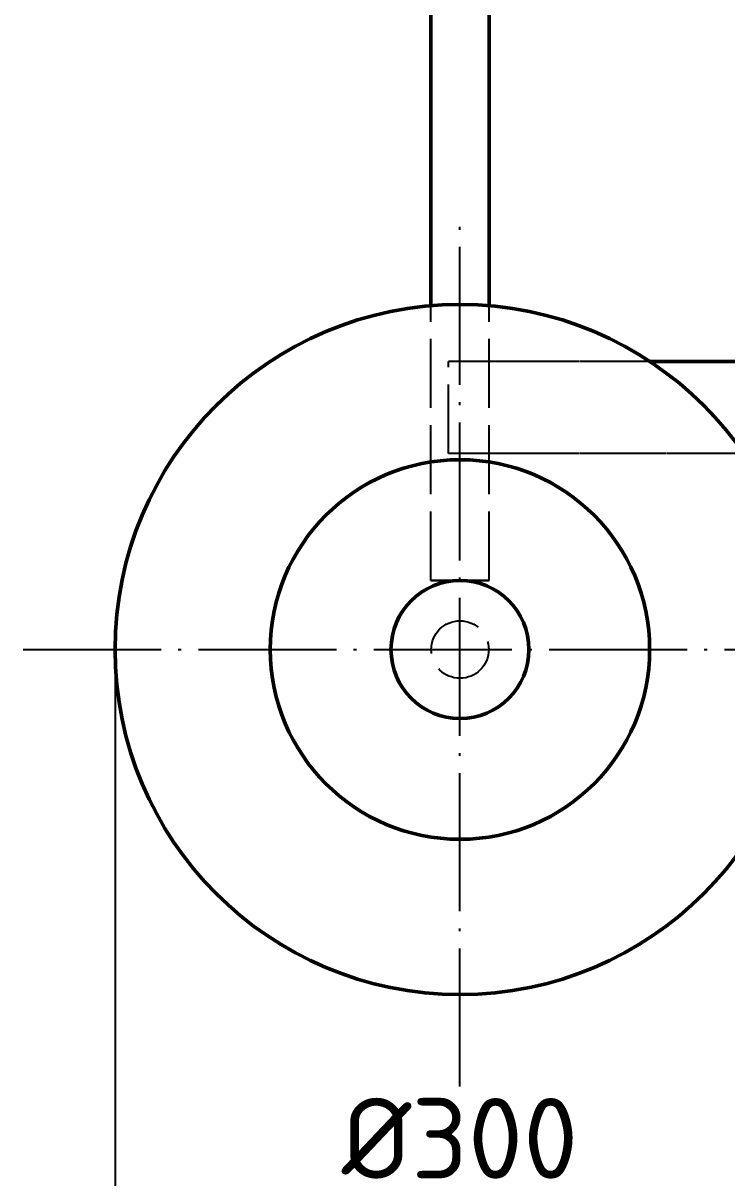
# Model space of a CAD drawing. Header units: millimetres. Extents: x 0 to 420, y 0 to 297.
# Drawn here: x 141.5 to 172.1, y 145 to 195.2 of the extents above; entities that cross this region are included whole.
import ezdxf

# ---------------------------------------------------------------- set-up
doc = ezdxf.new("R2010")
doc.units = ezdxf.units.MM
doc.linetypes.add('ISO02-TRAZOS', pattern=[3.75, 3, -0.75])
doc.linetypes.add('ISO04-TRAZO-PUNTO', pattern=[7.625, 6, -0.75, 0.125, -0.75])
for name, color, linetype, lineweight in [('01-VISIBLE', 7, 'CONTINUOUS', 50), ('02-OCULTA', 4, 'ISO02-TRAZOS', 25), ('03-EJE', 1, 'ISO04-TRAZO-PUNTO', 25), ('04-COTA', 3, 'CONTINUOUS', 25)]:
    doc.layers.add(name, color=color, linetype=linetype, lineweight=lineweight)
doc.styles.add('ISO3098', font='isocpeur.ttf')
doc.dimstyles.new('FLAMA-ISO', dxfattribs={"dimtxt": 3.5, "dimasz": 3, "dimexe": 2, "dimexo": 1, "dimgap": 1, "dimtad": 1, "dimdec": 1, "dimtxsty": 'ISO3098', "dimcen": 2.5, "dimclrd": 3, "dimclre": 3, "dimclrt": 3, "dimazin": 3, "dimtfac": 1, "dimtmove": 0, "dimatfit": 3, "dimlwd": 25, "dimlwe": 25})

msp = doc.modelspace()

# ---------------------------------------------------------------- linework, layer by layer
at = {"layer": '01-VISIBLE'}
for p, q in [((159.23, 182.946), (159.23, 250.48)), ((161.77, 182.946), (161.77, 206.105)), ((184.667, 180.525), (168.753, 180.525))]:
    msp.add_line(p, q, dxfattribs=at)
for radius in [15, 8.25, 3]:
    msp.add_circle((160.5, 168), radius, dxfattribs=at)
at = {"layer": '02-OCULTA'}
for p, q in [((159.23, 171), (159.23, 250.48)), ((161.77, 171), (161.77, 250.48)), ((159.23, 171), (159.23, 182.946)), ((161.77, 171), (161.77, 182.946)), ((187.475, 180.525), (160, 180.525)), ((184.455, 180.525), (160, 180.525)), ((184.455, 180.525), (160, 180.525)), ((168.753, 180.525), (160, 180.525)), ((160, 176.525), (160, 180.525)), ((160, 176.525), (160, 180.525)), ((160, 176.525), (160, 180.525)), ((160, 176.525), (160, 180.525)), ((187.475, 176.525), (160, 176.525)), ((184.455, 176.525), (160, 176.525)), ((184.455, 176.525), (160, 176.525)), ((172.842, 176.525), (160, 176.525))]:
    msp.add_line(p, q, dxfattribs=at)
for points in [[(160.5, 171), (160.449, 171), (160.398, 171), (160.347, 171), (160.296, 171), (160.246, 171), (160.195, 171), (160.144, 171), (160.093, 171), (160.042, 171), (159.992, 171), (159.941, 171), (159.89, 171), (159.839, 171), (159.788, 171), (159.738, 171), (159.687, 171), (159.636, 171), (159.585, 171), (159.534, 171), (159.484, 171), (159.433, 171), (159.382, 171), (159.331, 171), (159.28, 171), (159.23, 171)], [(159.23, 171), (159.28, 171), (159.331, 171), (159.382, 171), (159.433, 171), (159.484, 171), (159.534, 171), (159.585, 171), (159.636, 171), (159.687, 171), (159.738, 171), (159.788, 171), (159.839, 171), (159.89, 171), (159.941, 171), (159.992, 171), (160.042, 171), (160.093, 171), (160.144, 171), (160.195, 171), (160.246, 171), (160.296, 171), (160.347, 171), (160.398, 171), (160.449, 171), (160.5, 171), (160.55, 171), (160.601, 171), (160.652, 171), (160.703, 171), (160.754, 171), (160.804, 171), (160.855, 171), (160.906, 171), (160.957, 171), (161.008, 171), (161.058, 171), (161.109, 171), (161.16, 171), (161.211, 171), (161.262, 171), (161.312, 171), (161.363, 171), (161.414, 171), (161.465, 171), (161.516, 171), (161.566, 171), (161.617, 171), (161.668, 171), (161.719, 171), (161.77, 171)], [(160.5, 171), (160.449, 171), (160.398, 171), (160.347, 171), (160.296, 171), (160.246, 171), (160.195, 171), (160.144, 171), (160.093, 171), (160.042, 171), (159.992, 171), (159.941, 171), (159.89, 171), (159.839, 171), (159.788, 171), (159.738, 171), (159.687, 171), (159.636, 171), (159.585, 171), (159.534, 171), (159.484, 171), (159.433, 171), (159.382, 171), (159.331, 171), (159.28, 171), (159.23, 171)], [(159.23, 171), (159.28, 171), (159.331, 171), (159.382, 171), (159.433, 171), (159.484, 171), (159.534, 171), (159.585, 171), (159.636, 171), (159.687, 171), (159.738, 171), (159.788, 171), (159.839, 171), (159.89, 171), (159.941, 171), (159.992, 171), (160.042, 171), (160.093, 171), (160.144, 171), (160.195, 171), (160.246, 171), (160.296, 171), (160.347, 171), (160.398, 171), (160.449, 171), (160.5, 171), (160.55, 171), (160.601, 171), (160.652, 171), (160.703, 171), (160.754, 171), (160.804, 171), (160.855, 171), (160.906, 171), (160.957, 171), (161.008, 171), (161.058, 171), (161.109, 171), (161.16, 171), (161.211, 171), (161.262, 171), (161.312, 171), (161.363, 171), (161.414, 171), (161.465, 171), (161.516, 171), (161.566, 171), (161.617, 171), (161.668, 171), (161.719, 171), (161.77, 171)], [(161.77, 171), (161.719, 171), (161.668, 171), (161.617, 171), (161.566, 171), (161.516, 171), (161.465, 171), (161.414, 171), (161.363, 171), (161.312, 171), (161.262, 171), (161.211, 171), (161.16, 171), (161.109, 171), (161.058, 171), (161.008, 171), (160.957, 171), (160.906, 171), (160.855, 171), (160.804, 171), (160.754, 171), (160.703, 171), (160.652, 171), (160.601, 171), (160.55, 171), (160.5, 171)], [(161.77, 171), (161.719, 171), (161.668, 171), (161.617, 171), (161.566, 171), (161.516, 171), (161.465, 171), (161.414, 171), (161.363, 171), (161.312, 171), (161.262, 171), (161.211, 171), (161.16, 171), (161.109, 171), (161.058, 171), (161.008, 171), (160.957, 171), (160.906, 171), (160.855, 171), (160.804, 171), (160.754, 171), (160.703, 171), (160.652, 171), (160.601, 171), (160.55, 171), (160.5, 171)]]:
    msp.add_lwpolyline(points, dxfattribs=at)
for radius in [15, 15, 15, 8.25, 8.25, 8.25, 8.25, 8.25, 8.25, 8.25, 3, 3, 3, 3, 3, 3, 3, 1.25, 1.25]:
    msp.add_circle((160.5, 168), radius, dxfattribs=at)
at = {"layer": '03-EJE'}
for p, q in [((160.5, 149), (160.5, 187)), ((141.5, 168), (179.5, 168))]:
    msp.add_line(p, q, dxfattribs=at)

# ---------------------------------------------------------------- dimensions: what is measured, and where the dimension line sits
at = {"layer": '04-COTA'}
msp.add_linear_dim(base=(145.5, 144), p1=(145.5, 168), p2=(175.5, 168), dimstyle='FLAMA-ISO', override={"dimlfac": 10, "dimpost": '%%c<>'}, dxfattribs=at).render()

doc.saveas('drawing.dxf')
